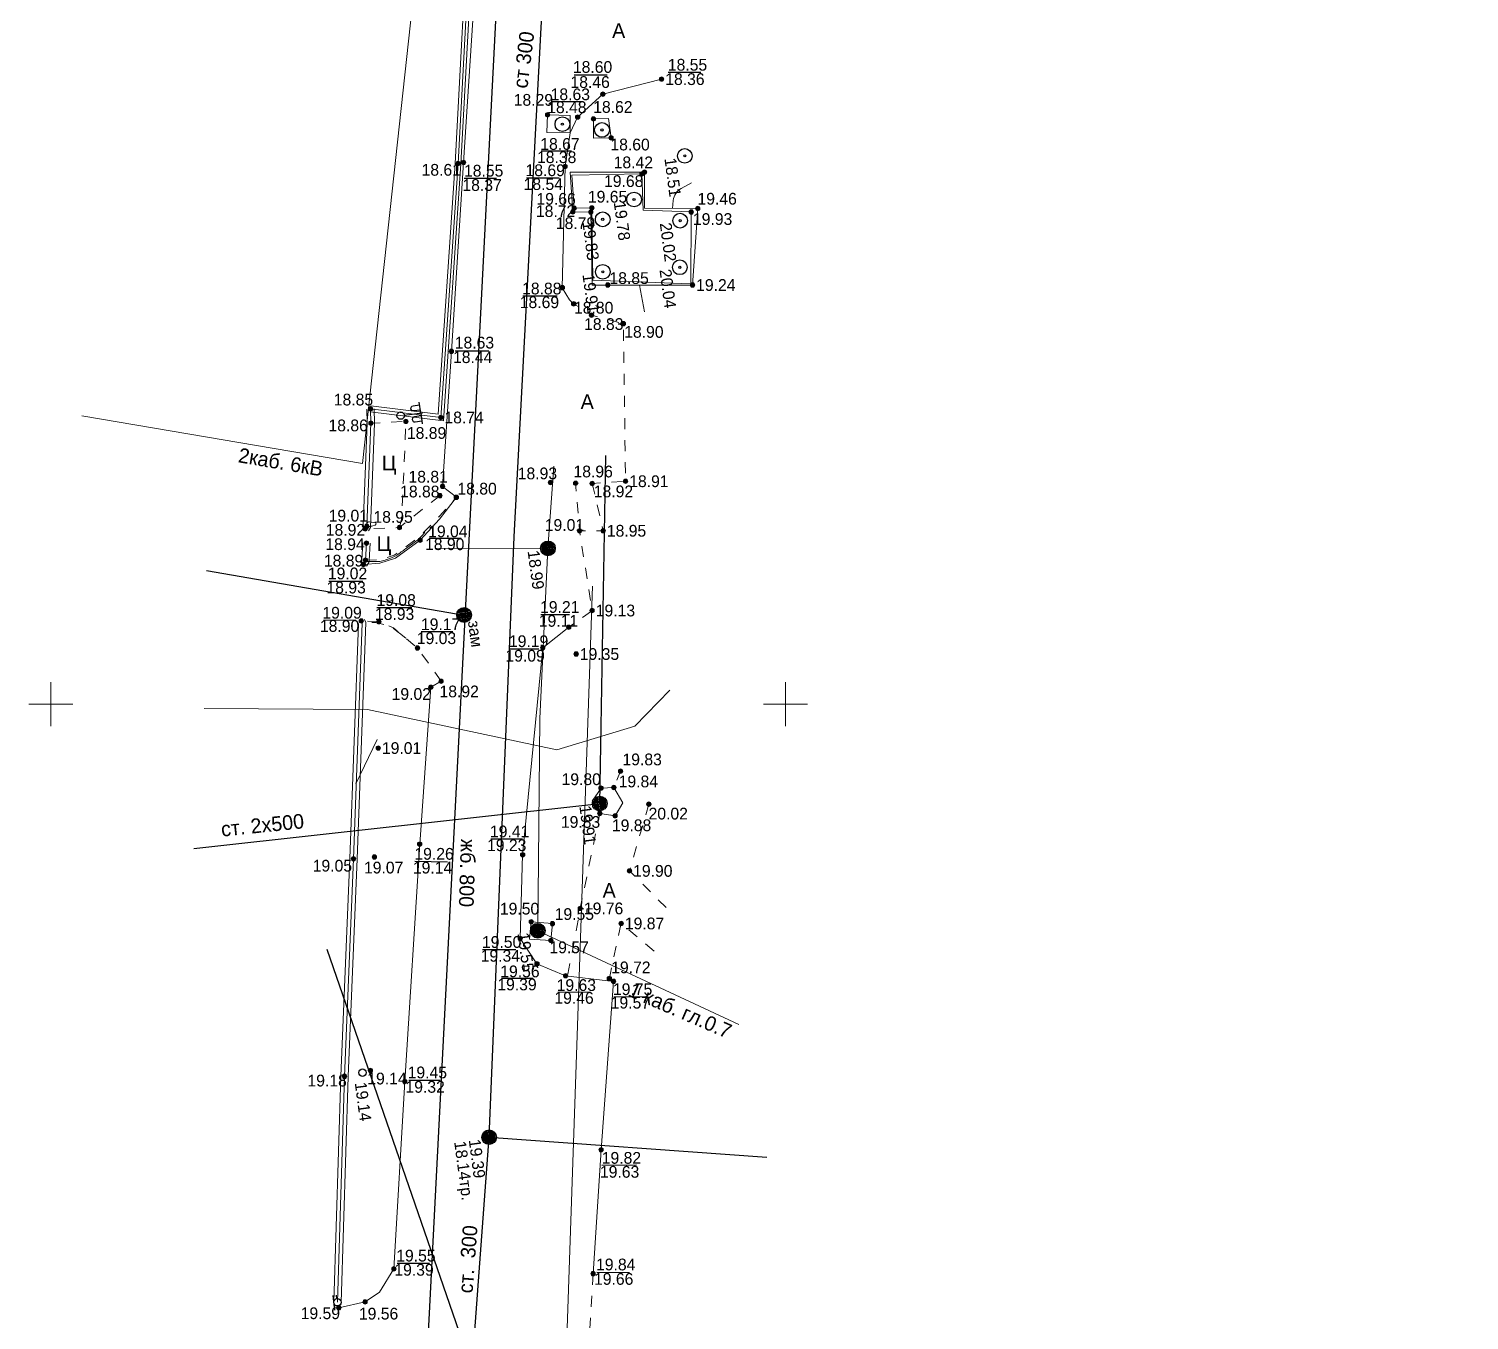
# Model space of a CAD drawing. Header units: metres. Extents: x 17798 to 18902, y 24284 to 24836.
# Drawn here: x 17948.5 to 18046.5, y 24658.1 to 24746 of the extents above; entities that cross this region are included whole.
import ezdxf

# ---------------------------------------------------------------- set-up
doc = ezdxf.new("R2010")
doc.units = ezdxf.units.M
doc.linetypes.add('g5_01_5x1_5', pattern=[3, 1.5, -1.5])
for name, color, linetype in [('02_Сетка', 7, 'Continuous'), ('06_Инженерно-технические сооружения', 7, 'Continuous'), ('07_Объекты электропередачи', 7, 'Continuous'), ('10_Границы покрытий и угодий', 7, 'Continuous'), ('14_Ограждения', 7, 'Continuous'), ('19_Горизонтали', 7, 'Continuous'), ('30_Канализация', 7, 'Continuous'), ('31_Водопровод', 7, 'Continuous'), ('32_Теплосеть', 7, 'Continuous'), ('33_Газопровод', 7, 'Continuous'), ('35_Телефон', 7, 'Continuous'), ('37_Кабель низкого напряжения', 7, 'Continuous'), ('38_Кабели высокого напряжения', 7, 'Continuous'), ('44_Крышки колодцев', 7, 'Continuous'), ('45_Номера колодцев', 7, 'Continuous'), ('61_Отметки высоты поверхности', 7, 'Continuous')]:
    doc.layers.add(name, color=color, linetype=linetype)
doc.styles.add('LIKE11', font='bm431.shx')
doc.styles.add('LIKE17', font='d431.shx')
doc.styles.add('LIKE32', font='peteri.shx')
doc.styles.add('Line_GUGK', font='bm431.ttf', dxfattribs={"height": 1})
doc.styles.get("Standard").update_dxf_attribs({"font": 'SPDS.shx', "oblique": 15, "height": 2})
doc.linetypes.add('g5_119_1', pattern='A,8,-2,[31,GUGK_2005.shx,S=0.2000000029802322,R=0,X=0,Y=0],0.699999988079071,[31,GUGK_2005.shx,S=0.1599999964237213,R=0,X=0,Y=0],6.599999904632568,[31,GUGK_2005.shx,S=0.1599999964237213,R=180.0000050089563,X=0,Y=0],0.699999988079071,[31,GUGK_2005.shx,S=0.2000000029802322,R=180.0000050089563,X=0,Y=0],-2', length=19.99999988079071)
doc.linetypes.add('g5_119_3', pattern='A,8,-2,[31,GUGK_2005.shx,S=0.2000000029802322,R=0,X=0,Y=0],8,[31,GUGK_2005.shx,S=0.2000000029802322,R=180.0000050089563,X=0,Y=0],-2', length=20)
doc.linetypes.add('g5_122_g', pattern='A,2,-2,3,-0.6000000238418579,["Г",Line_GUGK,S=2,R=0,X=0,Y=-1],-2.799999952316284,3,-2,8,-2,8,-2,6', length=41.39999997615814)
doc.linetypes.add('g5_122_kl', pattern='A,2,-2,3,-0.6000000238418579,["Кл",Line_GUGK,S=2,R=0,X=0,Y=-1],-5,3,-2,8,-2,8,-2,6', length=43.60000002384186)
doc.linetypes.add('g5_122_t', pattern='A,2,-2,3,-0.6000000238418579,["Т",Line_GUGK,S=2,R=0,X=0,Y=-1],-2.799999952316284,3,-2,8,-2,8,-2,6', length=41.39999997615814)
doc.linetypes.add('g5_122_v', pattern='A,2,-2,3,-0.6000000238418579,["В",Line_GUGK,S=2,R=0,X=0,Y=-1],-2.799999952316284,3,-2,8,-2,8,-2,6', length=41.39999997615814)
doc.linetypes.add('g5_133_t', pattern='A,4,[27,GUGK_2005.shx,S=0.800000011920929,R=0,X=0,Y=0],4,-2', length=10)
doc.linetypes.add('g5_472', pattern='A,0,-8,[25,GUGK_2005.shx,S=0.800000011920929,R=0,X=0,Y=-0.4000000059604645],0', length=8)
doc.linetypes.add('g5_474_1a', pattern='A,2,-0.5,[28,GUGK_2005.shx,S=2,R=0,X=0,Y=0],-0.5,2', length=5)

# ---------------------------------------------------------------- blocks, each defined once
blk = doc.blocks.new('g5_117b')
h = blk.add_hatch(color=0)
edge = h.paths.add_edge_path()
edge.add_arc((0, 0), 0.1500000059604645, 0, 360.0000100179126)
h = blk.add_hatch(color=255)
edge = h.paths.add_edge_path(flags=16)
edge.add_arc((0, 0), 0.2249999940395355, 0, 360.0000100179126)
edge = h.paths.add_edge_path()
edge.add_arc((0, 0), 0.925000011920929, 0, 360.0000100179126)
at = {"color": 0}
for radius in [1, 0.1500000059604645]:
    blk.add_circle((0, 0), radius, dxfattribs=at)
at = {"style": 'LIKE11', "flags": 8}
for tag, p in [('Номер', (0, 1.699999988079071)), ('Отметка кольца люка', (7.145486520431816e-16, -2.800000011920929)), ('Отметка земли (возле него)', (7.145486520431816e-16, -4.800000011920929)), ('Верх прокладки', (7.145486520431816e-16, -6.800000011920929)), ('Низ прокладки', (7.145486520431816e-16, -8.800000011920929))]:
    blk.add_attdef(tag, p, '', height=1.600000023841858, dxfattribs=at)
blk = doc.blocks.new('g5_117sv')
h = blk.add_hatch(color=255)
h.paths.add_polyline_path([(-0.07500000000000001, 0.9219544457292888, 0.3906343281269073), (-0.9250000000000002, 0, 0.1110604181885719), (-0.835935971133566, -0.3960253175808115), (-0.07500000000000012, 0.04330127018922182)])
h.paths.add_polyline_path([(0.07499999999999987, 0.04330127018922178), (0.8359359711335653, -0.3960253175808117, 0.1110604181885719), (0.9249999999999999, 0, 0.3906343281269073), (0.07499999999999998, 0.9219544457292888)])
h.paths.add_polyline_path([(-0.7609359711335658, -0.5259291281484773, 0.5244473814964294), (0.7609359711335655, -0.5259291281484775), (-1.2206457251357e-16, -0.08660254037844396)])
at = {"color": 0, "flags": 128}
for points in [[(0, 1), (0, 0)], [(-1.792641566988417e-16, -1.236580199558515e-16), (-0.8660254037844389, -0.5)], [(0.8660254037844385, -0.5000000000000002), (-1.792641566988417e-16, -1.236580199558515e-16)]]:
    blk.add_lwpolyline(points, dxfattribs=at)
at = {"color": 0}
blk.add_circle((-6.123031769111886e-17, 0), 1, dxfattribs=at)
at = {"style": 'LIKE11', "flags": 8}
for tag, p in [('Номер', (-1.792641566988417e-16, 1.699999988079071)), ('Отметка кольца люка', (5.352844953443398e-16, -2.800000011920929)), ('Отметка земли (возле него)', (5.352844953443398e-16, -4.800000011920929)), ('Верх прокладки', (5.352844953443398e-16, -6.800000011920929)), ('Низ прокладки', (5.352844953443398e-16, -8.800000011920929))]:
    blk.add_attdef(tag, p, '', height=1.600000023841858, dxfattribs=at)
blk = doc.blocks.new('g5_117t')
h = blk.add_hatch(color=255)
h.paths.add_polyline_path([(-0.07500000000000022, -0.07499999999999986), (-0.9219544457292889, -0.0749999999999998, 0.3674260079860687), (-0.07500000000000029, -0.9219544457292886)])
h.paths.add_polyline_path([(0.07499999999999969, -0.9219544457292886, 0.3674260079860687), (0.9219544457292886, -0.07499999999999993), (0.07499999999999979, -0.07499999999999989)])
h.paths.add_polyline_path([(0.9219544457292886, 0.07500000000000005, 0.9219544529914856), (-0.9219544457292889, 0.07500000000000018)])
at = {"color": 0, "flags": 128}
for points in [[(-1, 1.836909530733566e-16), (0.9999999999999999, 1.836909530733566e-16)], [(-2.947132555358722e-16, -0.9999999999999999), (-2.947132555358722e-16, 1.224606353822378e-16)]]:
    blk.add_lwpolyline(points, dxfattribs=at)
at = {"color": 0}
blk.add_circle((-1.110223024625157e-16, 6.123031769111888e-17), 1, dxfattribs=at)
at = {"style": 'LIKE11', "flags": 8}
for tag, p in [('Номер', (-2.947132555358722e-16, 1.699999988079071)), ('Отметка кольца люка', (4.198353965073093e-16, -2.800000011920929)), ('Отметка земли (возле него)', (4.198353965073093e-16, -4.800000011920929)), ('Верх прокладки', (4.198353965073093e-16, -6.800000011920929)), ('Низ прокладки', (4.198353965073093e-16, -8.800000011920929))]:
    blk.add_attdef(tag, p, '', height=1.600000023841858, dxfattribs=at)
blk = doc.blocks.new('g5_110_1e')
h = blk.add_hatch(color=255)
edge = h.paths.add_edge_path()
edge.add_arc((0, 0), 0.425000011920929, 0, 360.0000100179126)
at = {"color": 0}
for p, q in [((9.18454765366783e-17, 2.75), (-1.5, 2.75)), ((3.061515884555943e-17, 0.5), (3.061515884555943e-17, 3)), ((-3.061515884555943e-17, 2.75), (1.5, 2.75))]:
    blk.add_line(p, q, dxfattribs=at)
at = {"color": 0, "flags": 128}
for points in [[(-0.3999999999999999, 2.75), (-0.3999999999999999, 1.864005494464025, -1.040015697479248), (-1.1, 1.864005494464025), (-1.1, 2.75)], [(0.4, 2.75), (0.4, 1.864005494464025, 1.040015697479248), (1.1, 1.864005494464025), (1.1, 2.75)]]:
    blk.add_lwpolyline(points, format="xyb", dxfattribs=at)
at = {"color": 0}
blk.add_circle((0, 0), 0.5, dxfattribs=at)
blk = doc.blocks.new('g5_106_1a')
h = blk.add_hatch(color=255)
edge = h.paths.add_edge_path()
edge.add_arc((0, 0), 0.425000011920929, 0, 360.0000100179126)
at = {"color": 0}
blk.add_circle((0, 0), 0.5, dxfattribs=at)
at = {"style": 'LIKE11', "flags": 8}
for tag, p in [('Отметка', (1, 0)), ('Высота опоры', (-7.746835708618164, -2.800000011920929))]:
    blk.add_attdef(tag, p, '', height=1.600000023841858, dxfattribs=at)
blk = doc.blocks.new('g5_117v')
h = blk.add_hatch(color=255)
h.paths.add_polyline_path([(-0.9219544457292888, 0.07500000000000012), (0.9219544457292888, 0.075, 0.9219544529914856)])
h.paths.add_polyline_path([(0.9219544457292888, -0.07499999999999998), (-0.9219544457292888, -0.07499999999999987, 0.9219544529914856)])
at = {"color": 0}
blk.add_line((-1, 1.224606353822377e-16), (1, 1.224606353822377e-16), dxfattribs=at)
blk.add_circle((0, 0), 1, dxfattribs=at)
at = {"style": 'LIKE11', "flags": 8}
for tag, p in [('Номер', (0, 1.699999988079071)), ('Отметка кольца люка', (7.145486520431816e-16, -2.800000011920929)), ('Отметка земли (возле него)', (7.145486520431816e-16, -4.800000011920929)), ('Верх прокладки', (7.145486520431816e-16, -6.800000011920929)), ('Низ прокладки', (7.145486520431816e-16, -8.800000011920929))]:
    blk.add_attdef(tag, p, '', height=1.600000023841858, dxfattribs=at)
blk = doc.blocks.new('g5_474c_2')
h = blk.add_hatch(color=0)
edge = h.paths.add_edge_path()
edge.add_arc((0, 0), 0.5, 0, 360.0000100179126)
at = {"color": 0}
blk.add_line((-6.123031769111886e-17, -0.5), (-6.123031769111886e-17, -1), dxfattribs=at)
at = {"color": 0, "flags": 128}
blk.add_lwpolyline([(0.5, -1), (0.5, 1)], dxfattribs=at)
at = {"color": 0}
blk.add_circle((0, 0), 0.5, dxfattribs=at)
blk = doc.blocks.new('g5_117d')
h = blk.add_hatch(color=255)
h.paths.add_polyline_path([(0.325, 0.475), (0.3250000000000001, 0.8660254037844387, 0.1814602911472321), (-0.325, 0.8660254037844386), (-0.325, 0.4750000000000001)])
h.paths.add_polyline_path([(-0.7937253933193772, 0.4750000000000001), (-0.475, 0.475), (-0.475, 0.7937253933193772, 0.1236868873238564)])
h.paths.add_polyline_path([(0.4750000000000001, 0.4750000000000001), (0.7937253933193772, 0.4750000000000001, 0.1236868873238564), (0.4750000000000001, 0.7937253933193771)])
h.paths.add_polyline_path([(0.4749999999999999, -0.3250000000000001), (0.8660254037844387, -0.3250000000000001, 0.08999530971050262), (0.925, 0, 0.08999530971050262), (0.8660254037844386, 0.325), (0.475, 0.3250000000000001)])
h.paths.add_polyline_path([(0.325, 0.325), (-0.325, 0.3250000000000001), (-0.3250000000000001, -0.325), (0.3249999999999999, -0.325)])
h.paths.add_polyline_path([(-0.475, 0.3250000000000001), (-0.8660254037844386, 0.3250000000000001, 0.08999530971050262), (-0.925, 0, 0.08999530971050262), (-0.8660254037844386, -0.325), (-0.4750000000000001, -0.325)])
h.paths.add_polyline_path([(-0.4750000000000002, -0.7937253933193771), (-0.4750000000000001, -0.4749999999999999), (-0.7937253933193774, -0.4749999999999998, 0.1236868873238564)])
h.paths.add_polyline_path([(-0.3250000000000002, -0.475), (-0.3250000000000002, -0.8660254037844386, 0.1814602911472321), (0.3249999999999998, -0.8660254037844387), (0.3249999999999998, -0.4749999999999999)])
h.paths.add_polyline_path([(0.7937253933193772, -0.475), (0.4749999999999999, -0.475), (0.4749999999999999, -0.7937253933193774, 0.1236868873238564)])
at = {"color": 0, "flags": 128}
for points in [[(-0.916515138991168, 0.4000000000000001), (0.9165151389911679, 0.4000000000000001)], [(-0.4, 0.9165151389911679), (-0.4, -0.9165151389911681)], [(0.4000000000000001, 0.9165151389911681), (0.4000000000000001, -0.9165151389911681)], [(-0.9165151389911681, -0.3999999999999999), (0.9165151389911679, -0.3999999999999999)]]:
    blk.add_lwpolyline(points, dxfattribs=at)
at = {"color": 0}
blk.add_circle((0, 0), 1, dxfattribs=at)
at = {"style": 'LIKE11', "flags": 8}
for tag, p in [('Номер', (0, 1.699999988079071)), ('Отметка кольца люка', (7.145486520431816e-16, -2.800000011920929)), ('Отметка земли (возле него)', (7.145486520431816e-16, -4.800000011920929)), ('Верх прокладки', (7.145486520431816e-16, -6.800000011920929)), ('Низ прокладки', (7.145486520431816e-16, -8.800000011920929))]:
    blk.add_attdef(tag, p, '', height=1.600000023841858, dxfattribs=at)
blk = doc.blocks.new('g5_012')
at = {"color": 92, "linetype": 'ByBlock', "lineweight": -2}
for p, q in [((0, -3), (0, 3)), ((-3, 0), (3, 0))]:
    blk.add_line(p, q, dxfattribs=at)
blk = doc.blocks.new('g5_330')
at = {"linetype": 'ByBlock', "lineweight": -2}
blk.add_hatch(color=0, dxfattribs=at).paths.add_polyline_path([(-0.3, 0, 1), (0.3, 0, 1)])
at = {"color": 0, "linetype": 'ByBlock', "lineweight": -2}
blk.add_circle((0, 0), 0.3, dxfattribs=at)
at = {"color": 0, "linetype": 'ByBlock', "lineweight": 15, "flags": 12}
for tag, p in [('number', (-7.619999885559082, -0.800000011920929)), ('z', (0.5, -0.800000011920929))]:
    blk.add_attdef(tag, p, '', height=1.600000023841858, dxfattribs=at)

msp = doc.modelspace()

# ---------------------------------------------------------------- linework, layer by layer
at = {"layer": '06_Инженерно-технические сооружения', "color": 7, "linetype": 'Continuous', "lineweight": 20, "ltscale": 0.5, "flags": 128}
for points in [[(17983.76, 24738.909), (17983.80699999839, 24740.10499997997), (17985.33500004768, 24740.05099995995), (17985.35399998188, 24738.88299999946), (17983.76, 24738.909)], [(17986.922, 24739.824), (17986.93699999966, 24738.50300002003), (17988.12799997043, 24738.53799998665), (17987.94899995041, 24739.85900000015), (17986.922, 24739.824)], [(17985.524, 24733.494), (17985.34495326483, 24736.1910000267), (17990.39999992752, 24736.20400003815), (17990.40599996948, 24733.74699999118), (17994.02299959564, 24733.72599999332), (17993.66699964905, 24728.52299980545), (17986.83199996853, 24728.50999979401), (17986.74200005436, 24733.48500000039), (17985.524, 24733.494)], [(17986.88, 24728.857), (17986.81599999696, 24733.77000010681), (17985.62199998379, 24733.74500001144), (17985.46399999142, 24736.00399983597), (17990.22699988365, 24736.08400023651), (17990.31099999428, 24733.60500014496), (17993.58300006867, 24733.49099982452), (17993.55856264114, 24728.61314322722), (17986.88, 24728.857)], [(17986.836, 24693.416), (17987.35999998903, 24692.57600002623), (17988.39699998951, 24692.40999995804), (17988.93100002861, 24693.29200000203), (17988.31499997234, 24694.33399998283), (17987.4420000062, 24694.29400002098), (17986.836, 24693.416)], [(17982.576, 24684.017), (17982.69699999935, 24685.19999996853), (17984.13599994278, 24685.07199994755), (17984.03399994469, 24683.93199999911), (17982.576, 24684.017)]]:
    msp.add_lwpolyline(points, dxfattribs=at)
at = {"layer": '10_Границы покрытий и угодий', "color": 7, "linetype": 'Continuous', "lineweight": 20, "ltscale": 0.5, "flags": 128}
for points in [[(17978.724, 24746.544), (17978.08999999666, 24736.86500009918), (17977.26099994087, 24724.00999960327), (17976.65700008774, 24714.82500013733), (17977.59700002575, 24714.07800039673), (17976.44400002861, 24712.59999975586), (17975.12800004387, 24711.16200003052), (17973.45400001907, 24709.93599829102), (17972.38399984741, 24709.59999975586), (17971.27500011825, 24709.50900015259)], [(17991.564, 24742.531), (17987.5679999485, 24741.50699995136), (17985.85200010681, 24739.94800005531), (17985.35399996185, 24738.88299999809), (17984.99800001526, 24736.59000001526), (17984.80899988556, 24728.34100041962), (17985.29599987411, 24727.51199994659)], [(17985.247, 24705.238), (17983.48000004005, 24703.84699996758), (17982.10800006103, 24689.75899990845), (17981.94499995422, 24684.06700047302), (17983.08399989319, 24682.33800038147), (17985.02900000524, 24681.52900036621), (17988.29900004578, 24681.14600094605), (17987.44700004768, 24669.68700131226), (17986.90199997139, 24661.2560015564)], [(17976.56, 24701.563), (17975.86000001192, 24701.15799999881), (17975.10200005531, 24690.48399952698), (17974.08600002289, 24674.33499935913), (17973.34800010681, 24661.58399990845), (17972.36399990082, 24659.98799923706), (17971.38700014115, 24659.3369982605), (17969.59999996185, 24658.938)]]:
    msp.add_lwpolyline(points, dxfattribs=at)
at = {"layer": '10_Границы покрытий и угодий', "color": 7, "linetype": 'g5_01_5x1_5', "lineweight": 20, "ltscale": 0.5, "flags": 128}
for points in [[(17985.296, 24727.512), (17985.5800000093, 24727.24399999332), (17986.79400002575, 24726.47099999142), (17988.96700000381, 24725.89500001621), (17989.11199998474, 24715.17199984741), (17986.84300005054, 24715.01700011444), (17985.71299999571, 24715.03499976349), (17985.98100000238, 24711.80399981689), (17986.83500003433, 24706.37600032043), (17985.24700000128, 24705.23799983215)], [(17973.721, 24712.02), (17973.87399999714, 24712.5959999752), (17974.1679999969, 24719.23999979019), (17971.78399996376, 24719.12300016403)], [(17986.843, 24715.017), (17987.58999997902, 24711.80300001335), (17985.98100001144, 24711.80399994087)], [(17976.48, 24714.19), (17973.72099993706, 24712.0199999237), (17971.39699981689, 24711.93399995804)], [(17971.408, 24709.805), (17972.42499995995, 24709.82499999955), (17973.36699999142, 24710.13100000501), (17975.03200007248, 24711.34100001335), (17976.44799996185, 24712.78800004005), (17977.5970001297, 24714.07799976349)], [(17976.56, 24701.563), (17974.95100003243, 24703.82399991798), (17973.32500010491, 24705.19499996948), (17972.32300001145, 24705.60999993133), (17971.12599998474, 24705.66700009155)], [(17985.193, 24681.625), (17986.0300000124, 24686.10799980164), (17987.36000005531, 24692.57600021362), (17988.39699999618, 24692.40999984741), (17988.93099991608, 24693.29199981689), (17988.31499997902, 24694.33399963379), (17988.77599994469, 24695.44400024414)], [(17990.696, 24693.201), (17989.37899996853, 24688.66199996567), (17992.3241683445, 24685.71683099365)], [(17988.009, 24681.34), (17988.8159999814, 24685.08499988556), (17991.4130415287, 24682.90582283974)], [(17986.902, 24661.256), (17986.35199998808, 24652.11800046539), (17985.76500003528, 24644.49800057984)]]:
    msp.add_lwpolyline(points, dxfattribs=at)
at = {"layer": '14_Ограждения', "color": 7, "linetype": 'Continuous', "lineweight": 20, "ltscale": 0.5, "flags": 128}
for points in [[(17971.72473429719, 24719.89747752166), (17976.72019235992, 24719.28687511301), (17977.91163437271, 24736.77283029175), (17978.89271109009, 24755.01626138306)], [(17971.77326570281, 24720.29452247834), (17976.34980718994, 24719.7351249001), (17977.51236526871, 24736.7971680603), (17978.49328844452, 24755.03773812866)], [(17971.18340213609, 24712.06390747392), (17971.25380791736, 24712.17967082524), (17971.53381873679, 24719.12354372406), (17971.49916157883, 24720.0870122757)], [(17971.61059786391, 24711.80409252608), (17971.74819208694, 24712.03032918239), (17972.03418122244, 24719.12245653534), (17971.9988384099, 24720.10498712921)], [(17971.05927916765, 24709.63535079026), (17971.15573854149, 24709.80003752971), (17971.15882077962, 24709.82654475832), (17971.2244022876, 24710.98117679024)], [(17971.49072083235, 24709.38264920974), (17971.64026146531, 24709.63796247208), (17971.65717923045, 24709.78345524931), (17971.72359769941, 24710.95282309913)], [(17969.7518767376, 24659.30015021357), (17970.23483755779, 24674.6739029007), (17970.84780755234, 24689.4761804657), (17971.44587936592, 24705.55086270142), (17971.35651626778, 24705.76376095581)], [(17969.25212326241, 24659.31584978643), (17969.73516246271, 24674.69209709931), (17970.34819230032, 24689.49581852722), (17970.94212069702, 24705.45913449097), (17970.89548363876, 24705.57024136353)]]:
    msp.add_lwpolyline(points, dxfattribs=at)
at = {"layer": '14_Ограждения', "color": 7, "linetype": 'g5_472', "lineweight": 20, "ltscale": 0.5, "flags": 128}
msp.add_lwpolyline([(17971.749, 24720.096), (17976.53499977493, 24719.51100002146), (17977.71199982071, 24736.78499917603), (17978.6929997673, 24755.02699975586)], dxfattribs=at)
at = {"layer": '14_Ограждения', "color": 7, "linetype": 'g5_474_1a', "lineweight": 20, "ltscale": 0.5, "flags": 128}
for points in [[(17971.397, 24711.934), (17971.50100000215, 24712.10500000382), (17971.78399999452, 24719.1230001297), (17971.74899999809, 24720.09599970245)], [(17971.275, 24709.509), (17971.3980000034, 24709.71899999344), (17971.40800000131, 24709.80500000381), (17971.47400000096, 24710.96699994469)], [(17969.502, 24659.308), (17969.98500001025, 24674.683), (17970.59799995613, 24689.48599949646), (17971.19400003147, 24705.50499859619), (17971.12599995327, 24705.66700115967)]]:
    msp.add_lwpolyline(points, dxfattribs=at)
at = {"layer": '19_Горизонтали', "color": 42, "linetype": 'Continuous', "lineweight": 20, "ltscale": 0.5, "elevation": 19, "flags": 128}
for points in [[(17993.59505197381, 24735.46847096477), (17992.89263017041, 24735.09036895359, 0.2511982619762421), (17992.35811349725, 24734.28296986614), (17992.30733224725, 24733.73595753704)], [(17971.3827411828, 24709.69295826946), (17971.46274301385, 24709.69724598919, -0.01367160025984049), (17971.62286144235, 24709.70144245994), (17972.19748289288, 24709.7007879936, 0.07397641986608505), (17972.56792184686, 24709.75546589886), (17972.56792184686, 24709.75546589886, 0.006741555873304605), (17972.92868060701, 24709.87011725791), (17973.07845041131, 24709.91994801555, 0.08016590774059296), (17973.68601357733, 24710.23716704225), (17973.7020771203, 24710.24915638958, -0.001906740595586598), (17974.29224455191, 24710.68614529089), (17974.82771220576, 24711.0794791353, 0.04978874698281288), (17975.25540658807, 24711.46457997356), (17975.43728744944, 24711.6644706764, 0.3660022616386414), (17975.43834421014, 24711.69337788616), (17975.42665597772, 24711.70827809368)], [(17971.83699533319, 24705.56479970013), (17972.11580983632, 24705.55237337603, -0.07720096409320831), (17972.476765841, 24705.47971669231), (17972.65160104608, 24705.41535512005)], [(17974.16121408319, 24704.48990956341), (17973.72989009464, 24704.82456577654, -0.005565189756453037), (17973.44539377069, 24705.05041829143), (17973.30440255975, 24705.16492787395)]]:
    msp.add_lwpolyline(points, format="xyb", dxfattribs=at)
for points in [[(17990.06560251092, 24728.51615468059), (17990.40889474725, 24726.70122853313)], [(17983.79189035272, 24709.86808339153), (17983.7836811242, 24710.37171498333)], [(17970.7641498742, 24694.57792225872), (17972.20399972772, 24697.59366932903)]]:
    msp.add_lwpolyline(points, dxfattribs=at)
msp.add_lwpolyline([(17971.50129823939, 24712.23136189139, 0.4362663328647614), (17971.63309213494, 24712.09281483684), (17971.63309213494, 24712.09281483684, 0.07402362674474716), (17971.90758875831, 24712.13715621774), (17972.07445260858, 24712.19022694622, 0.7788469791412354), (17972.06509763141, 24712.34453024336), (17971.6908170938, 24712.41528033648, 0.4511669278144836), (17971.50369760369, 24712.26980916057)], format="xyb", close=True, dxfattribs=at)
at = {"layer": '30_Канализация', "color": 42, "linetype": 'g5_122_kl', "lineweight": 30, "ltscale": 0.5, "flags": 128}
for points in [[(17981.176, 24764.182), (17973.76000011063, 24619.6879967041), (18068.14867913818, 24564.86696704102), (18224.58759057617, 24482.32741625977), (18357.92499291992, 24375.33501513672), (18432.45169580078, 24314.74266894531), (18453.23700463867, 24297.96999438477), (18504.48727929687, 24313.98333056641), (18591.35513818359, 24418.31029589844), (18643.87698876953, 24411.19551928711), (18665.86996972656, 24407.07601245117), (18685.74106347656, 24402.10665209961)], [(17960.58722070026, 24709.1061802827), (17978.12296822834, 24706.07081899272)]]:
    msp.add_lwpolyline(points, dxfattribs=at)
at = {"layer": '31_Водопровод', "color": 94, "linetype": 'g5_122_v', "lineweight": 30, "ltscale": 0.5, "flags": 128}
for points in [[(17976.51225353481, 24598.31155924671), (17978.20799995662, 24617.69399981373), (17978.02100003959, 24619.72599940174), (17978.29900003673, 24650.02900080555), (17979.82599998714, 24670.54199747913), (17981.53937793971, 24711.39112620228), (17983.77367473842, 24753.75099711292), (17986.16100002528, 24814.36400370472), (17986.75273777248, 24823.51189188831)], [(17979.826, 24670.542), (17998.71832635498, 24669.17807978821)]]:
    msp.add_lwpolyline(points, dxfattribs=at)
at = {"layer": '32_Теплосеть', "color": 5, "linetype": 'g5_122_t', "lineweight": 30, "ltscale": 0.5, "flags": 128}
for points in [[(17987.353, 24693.246), (17987.76621268678, 24716.91237802124)], [(17959.7378394964, 24690.18125636406), (17987.3529994848, 24693.24599988289)]]:
    msp.add_lwpolyline(points, dxfattribs=at)
at = {"layer": '33_Газопровод', "color": 132, "linetype": 'g5_122_g', "lineweight": 30, "ltscale": 0.5, "flags": 128}
msp.add_lwpolyline([(17968.78322802104, 24683.34235733278), (17986.97605715312, 24630.70252960451), (17958.59292612589, 24637.63109939821)], dxfattribs=at)
at = {"layer": '35_Телефон', "color": 6, "linetype": 'g5_133_t', "lineweight": 20, "ltscale": 0.5, "flags": 128}
for points in [[(17983.83, 24710.604), (17984.2299568522, 24716.18635836029)], [(17996.8291882589, 24678.21895443868), (17983.14000025536, 24684.59000002813), (17983.26973715569, 24699.03109394979), (17983.82999983574, 24710.60399853658), (17976.17148104454, 24710.61941754293)]]:
    msp.add_lwpolyline(points, dxfattribs=at)
at = {"layer": '37_Кабель низкого напряжения', "color": 1, "linetype": 'g5_119_3', "lineweight": 20, "ltscale": 0.5, "flags": 128}
msp.add_lwpolyline([(17992.13673343895, 24700.95541118548), (17989.75455107926, 24698.50316475794), (17984.42967310188, 24696.891688575), (17971.54935779808, 24699.63746558592), (17960.44213237999, 24699.71642457411)], dxfattribs=at)
at = {"layer": '38_Кабели высокого напряжения', "color": 1, "linetype": 'g5_119_1', "lineweight": 20, "ltscale": 0.5, "flags": 128}
for points in [[(17952.1093523928, 24719.62296037174), (17971.21985272849, 24716.3755314777), (17974.84801320517, 24749.72677354313)], [(17986.87153808523, 24708.04136555813), (17984.95446364332, 24652.21634190701), (17982.29721443106, 24625.97600453518), (17979.97212163855, 24601.56252949856), (17979.73597948004, 24597.2107686343)]]:
    msp.add_lwpolyline(points, dxfattribs=at)
at = {"layer": '61_Отметки высоты поверхности', "flags": 128}
for points in [[(17992.00670522288, 24742.99936936712), (17994.22872931869, 24743.00753857335)], [(17985.60628341969, 24742.83144679455), (17987.87187661542, 24742.82176477234)], [(17984.06409780915, 24741.0151914587), (17986.24757346303, 24741.00600110167)], [(17983.37511306893, 24737.64374070528), (17985.43783764317, 24737.6478253084)], [(17978.13401257022, 24735.80193768976), (17980.33425211607, 24735.80193768976)], [(17982.36789910674, 24735.82485370002), (17984.59426309336, 24735.82485370002)], [(17982.12115583614, 24727.79417782777), (17984.45550651768, 24727.77886056608)], [(17977.52189058601, 24724.04991469864), (17979.79837605671, 24724.03902242366)], [(17975.7355547728, 24711.30177845262), (17977.93434768838, 24711.28807801298)], [(17968.91230440802, 24708.38183912142), (17971.23780511613, 24708.38183912142)], [(17968.56049881222, 24705.72803340598), (17970.73895380811, 24705.73287441708)], [(17972.1905399519, 24706.59009197554), (17974.5658627326, 24706.58363729407)], [(17983.34302768262, 24706.10642509958), (17985.28661799927, 24706.10029819489)], [(17975.20254534085, 24704.94450679431), (17977.36163629233, 24704.94934780541)], [(17981.24977504243, 24703.77522331646), (17983.2067537804, 24703.77885407479)], [(17979.95253970655, 24690.84864540364), (17982.08742560253, 24690.84864540364)], [(17974.78143610762, 24689.31244470746), (17976.99982944509, 24689.27976788252)], [(17979.38137282844, 24683.31039412063), (17981.64481446368, 24683.30178787867)], [(17980.66962465214, 24681.36800067179), (17982.82357202932, 24681.3571083968)], [(17984.49753951245, 24680.41966920338), (17986.70140981662, 24680.42693072004)], [(17988.31574424585, 24680.10276227291), (17990.48451721953, 24680.11136851487)], [(17974.35303528616, 24674.42816314765), (17976.49760320434, 24674.41848112545)], [(17987.49587205175, 24668.64131616716), (17989.85828546951, 24668.6542255301)], [(17973.56724938837, 24661.97185273707), (17975.76506842867, 24661.96701172597)], [(17987.15627966072, 24661.35220995663), (17989.37669008617, 24661.33499747271)]]:
    msp.add_lwpolyline(points, dxfattribs=at)

# ---------------------------------------------------------------- block references
at = {"layer": '02_Сетка', "color": 92, "linetype": 'Continuous', "lineweight": 15, "ltscale": 0.5, "xscale": 0.5, "yscale": 0.5}
for p in [(17950, 24700), (18000, 24700)]:
    msp.add_blockref('g5_012', p, dxfattribs=at)
at = {"layer": '07_Объекты электропередачи', "color": 7, "linetype": 'Continuous', "lineweight": 20, "xscale": 0.5, "yscale": 0.5, "zscale": 0.5, "rotation": 277.5631784342272}
for name, p in [('g5_110_1e', (17973.806, 24719.635, 18.903)), ('g5_106_1a', (17971.208, 24674.933, 19.136))]:
    msp.add_blockref(name, p, dxfattribs=at)
at = {"layer": '14_Ограждения', "color": 7, "linetype": 'Continuous', "lineweight": 20, "xscale": 0.5, "yscale": 0.5, "zscale": 0.5, "rotation": 186.5596057623442}
msp.add_blockref('g5_474c_2', (17969.502, 24659.308, 19.401), dxfattribs=at)
at = {"layer": '44_Крышки колодцев', "color": 7, "linetype": 'Continuous', "lineweight": 20, "xscale": 0.5, "yscale": 0.5, "zscale": 0.5, "rotation": 277.5631784342272}
for name, p in [('g5_117b', (17984.813, 24739.466, 18.373)), ('g5_117b', (17987.509, 24739.076, 18.652)), ('g5_117b', (17993.143, 24737.309, 18.512)), ('g5_117b', (17989.692, 24734.34, 19.776)), ('g5_117b', (17987.559, 24732.991, 19.834)), ('g5_117b', (17992.826, 24732.901, 20.024)), ('g5_117b', (17992.807, 24729.732, 20.04)), ('g5_117b', (17987.563, 24729.421, 19.914)), ('g5_117sv', (17983.83, 24710.604, 18.989)), ('g5_117d', (17978.12296898459, 24706.07081900361)), ('g5_117t', (17987.353, 24693.246, 19.908)), ('g5_117sv', (17983.14, 24684.59, 19.55)), ('g5_117v', (17979.826, 24670.542, 19.393))]:
    msp.add_blockref(name, p, dxfattribs=at)
at = {"layer": '61_Отметки высоты поверхности', "color": 7, "linetype": 'Continuous', "lineweight": 20, "xscale": 0.5, "yscale": 0.5, "zscale": 0.5}
for p in [(17991.564, 24742.531, 18.359), (17987.568, 24741.507, 18.456), (17983.807, 24740.105, 18.292), (17985.852, 24739.948, 18.475), (17986.922, 24739.824, 18.625), (17988.128, 24738.538, 18.603), (17977.712, 24736.785, 18.615), (17978.09, 24736.865, 18.366), (17984.998, 24736.59, 18.543), (17990.227, 24736.084, 19.684), (17990.4, 24736.204, 18.425), (17985.524, 24733.494, 18.719), (17985.622, 24733.745, 19.658), (17986.742, 24733.485, 18.791), (17986.816, 24733.77, 19.651), (17993.583, 24733.491, 19.933), (17994.023, 24733.726, 19.462), (17984.809, 24728.341, 18.692), (17987.903, 24728.523, 18.851), (17993.667, 24728.523, 19.235), (17985.58, 24727.244, 18.798), (17986.794, 24726.471, 18.83), (17988.967, 24725.895, 18.896), (17977.261, 24724.01, 18.443), (17971.749, 24720.096, 18.854), (17976.535, 24719.511, 18.736), (17971.784, 24719.123, 18.864), (17974.168, 24719.24, 18.894), (17976.657, 24714.825, 18.807), (17984.003, 24715.084, 18.935), (17985.713, 24715.035, 18.96), (17986.843, 24715.017, 18.915), (17989.112, 24715.172, 18.91), (17976.48, 24714.19, 18.883), (17977.597, 24714.078, 18.8), (17971.397, 24711.934, 18.921), (17971.501, 24712.105, 19.007), (17973.721, 24712.02, 18.95), (17985.981, 24711.804, 19.007), (17987.59, 24711.803, 18.951), (17971.474, 24710.967, 18.936), (17975.128, 24711.162, 18.903), (17971.275, 24709.509, 18.887), (17971.408, 24709.805, 18.929), (17971.126, 24705.667, 18.902), (17972.323, 24705.61, 18.935), (17986.835, 24706.376, 19.133), (17985.247, 24705.238, 19.107), (17974.951, 24703.824, 19.034), (17983.48, 24703.847, 19.09), (17985.75, 24703.416, 19.347), (17975.86, 24701.158, 19.015), (17976.56, 24701.563, 18.919), (17972.281, 24697.017, 19.007), (17988.776, 24695.444, 19.831), (17987.442, 24694.294, 19.805), (17988.315, 24694.334, 19.842), (17990.696, 24693.201, 20.018), (17987.36, 24692.576, 19.83), (17988.397, 24692.41, 19.882), (17975.102, 24690.484, 19.136), (17970.598, 24689.486, 19.045), (17972.02, 24689.607, 19.066), (17982.108, 24689.759, 19.228), (17989.379, 24688.662, 19.905), (17986.03, 24686.108, 19.757), (17982.697, 24685.2, 19.502), (17984.136, 24685.072, 19.55), (17988.816, 24685.085, 19.873), (17981.945, 24684.067, 19.339), (17984.034, 24683.932, 19.568), (17983.084, 24682.338, 19.393), (17985.029, 24681.529, 19.463), (17988.009, 24681.34, 19.723), (17988.299, 24681.146, 19.572), (17969.985, 24674.683, 19.178), (17971.751, 24675.079, 19.141), (17974.086, 24674.335, 19.323), (17987.447, 24669.687, 19.632), (17973.348, 24661.584, 19.393), (17986.902, 24661.256, 19.661), (17969.6, 24658.938, 19.433), (17971.387, 24659.337, 19.429)]:
    msp.add_blockref('g5_330', p, dxfattribs=at)

# ---------------------------------------------------------------- texts
at = {"layer": '07_Объекты электропередачи', "color": 7, "linetype": 'Continuous', "lineweight": 15, "ltscale": 0.5, "style": 'LIKE11'}
msp.add_text('19.14', height=0.800000011920929, rotation=277.5631784342272, dxfattribs=at).set_placement((17970.68079280381, 24674.23422709829))
at = {"layer": '10_Границы покрытий и угодий', "color": 7, "linetype": 'Continuous', "lineweight": 15, "style": 'LIKE11'}
for s, p in [('А', (17988.19857659799, 24745.33154471197)), ('А', (17986.05803810034, 24720.09210282819)), ('Ц', (17972.52152919627, 24715.9201421483)), ('Ц', (17972.17476354259, 24710.42161657565)), ('А', (17987.5526898813, 24686.84135414328))]:
    msp.add_text(s, height=1, dxfattribs=at).set_placement(p)
at = {"layer": '30_Канализация', "color": 42, "linetype": 'Continuous', "lineweight": 20, "style": 'LIKE32'}
msp.add_text('жб. 800', height=1, rotation=268.3034636556842, dxfattribs=at).set_placement((17977.9055598763, 24690.84408555557, 12.16405355087244))
at = {"layer": '31_Водопровод', "color": 94, "linetype": 'Continuous', "lineweight": 15, "style": 'LIKE32'}
msp.add_text('ст 300', height=1, rotation=82.90627731552965, dxfattribs=at).set_placement((17982.42776310481, 24741.85641488538))
at = {"layer": '31_Водопровод', "color": 94, "linetype": 'Continuous', "lineweight": 20, "style": 'LIKE32'}
msp.add_text('ст.  300', height=1, rotation=85.74271827405254, dxfattribs=at).set_placement((17978.69936356367, 24659.89753031597, 19.44310760571224))
at = {"layer": '32_Теплосеть', "color": 5, "linetype": 'Continuous', "lineweight": 15, "style": 'LIKE32'}
msp.add_text('ст. 2х500', height=1, rotation=5.821384743753854, dxfattribs=at).set_placement((17961.63425527969, 24690.99127389553))
at = {"layer": '35_Телефон', "color": 6, "linetype": 'Continuous', "lineweight": 15, "style": 'LIKE32'}
msp.add_text('1 каб. гл.0.7', height=1, rotation=336.6343426786493, dxfattribs=at).set_placement((17989.21219930503, 24680.18204629892))
at = {"layer": '38_Кабели высокого напряжения', "color": 1, "linetype": 'Continuous', "lineweight": 20, "style": 'LIKE32'}
msp.add_text('2каб. 6кВ', height=1, rotation=350.3559195136381, dxfattribs=at).set_placement((17962.70122817951, 24716.4706455411))
at = {"layer": '45_Номера колодцев', "color": 7, "linetype": 'Continuous', "lineweight": 15, "ltscale": 0.5, "style": 'LIKE17'}
for s, p in [('18.51', (17991.75517953052, 24737.12473290806)), ('19.78', (17988.30417953052, 24734.15573290805)), ('19.83', (17986.17117953052, 24732.80673290805)), ('20.02', (17991.43817953052, 24732.71673290806)), ('20.04', (17991.41917953052, 24729.54773290805)), ('19.91', (17986.17517953052, 24729.23673290805)), ('18.99', (17982.44217953052, 24710.41973290806)), ('зам', (17978.38154461462, 24705.64287199339)), ('19.91', (17985.96517953052, 24693.06173290806)), ('19.55', (17981.75217953052, 24684.40573290805)), ('18.14тр.', (17977.44687919939, 24670.22611355722)), ('19.39', (17978.43817953052, 24670.35773290805))]:
    msp.add_text(s, height=0.800000011920929, rotation=277.5631784342272, dxfattribs=at).set_placement(p)
at = {"layer": '61_Отметки высоты поверхности', "color": 7, "linetype": 'Continuous', "lineweight": 15, "ltscale": 0.5, "style": 'LIKE17'}
for s, p in [('18.60', (17985.52882724206, 24742.9573130832)), ('18.55', (17991.99066937361, 24743.1085946801)), ('18.46', (17985.36423286459, 24741.93101872957)), ('18.36', (17991.814, 24742.13099999404)), ('18.29', (17981.50218178542, 24740.71861439358)), ('18.48', (17983.77987750891, 24740.21568712909)), ('18.63', (17984.01465709224, 24741.09790467181)), ('18.62', (17986.91056398936, 24740.23610215039)), ('18.67', (17983.30885172948, 24737.71877637736)), ('18.60', (17988.08208867604, 24737.68004828854)), ('18.38', (17983.08616521879, 24736.81834831239)), ('18.42', (17988.30381836402, 24736.46561426945)), ('18.61', (17975.23101957939, 24735.95987567697)), ('18.55', (17978.11767415775, 24735.89996816458)), ('18.69', (17982.30581061799, 24735.92960675079)), ('18.37', (17978.00875140796, 24734.92510955391)), ('18.54', (17982.17510331823, 24734.98742496506)), ('19.68', (17987.64974397513, 24735.19189045951)), ('19.66', (17983.04904029469, 24733.98434393204)), ('19.65', (17986.54909132141, 24734.1295742651)), ('19.46', (17994.00866341542, 24733.99222127391)), ('18.72', (17983.01273271142, 24733.14926951695)), ('19.93', (17993.69883870489, 24732.61091943948)), ('18.79', (17984.36882094635, 24732.32932326157)), ('18.85', (17988.01698347575, 24728.5937683039)), ('18.88', (17982.07108276322, 24727.88229269428)), ('19.24', (17993.917, 24728.12299999404)), ('18.69', (17981.91250069357, 24726.95025343926)), ('18.80', (17985.60333602382, 24726.57990768547)), ('18.83', (17986.2907596003, 24725.46647513201)), ('18.90', (17989.02108986182, 24724.9339639108)), ('18.63', (17977.48921376107, 24724.20240654835)), ('18.44', (17977.36940042526, 24723.21243195729)), ('18.85', (17969.25677389416, 24720.32622921286)), ('18.74', (17976.785, 24719.11099999404)), ('18.86', (17968.89531173187, 24718.57055585321)), ('18.89', (17974.23118174651, 24718.05418133567)), ('18.81', (17974.34019414462, 24715.07833411601)), ('18.93', (17981.77455282363, 24715.30496515428)), ('18.96', (17985.56990552759, 24715.43405878366)), ('18.91', (17989.362, 24714.77199999404)), ('18.88', (17973.77218217533, 24714.0714038068)), ('18.80', (17977.67080978279, 24714.26504425088)), ('18.92', (17986.95120736202, 24714.07857567511)), ('19.01', (17968.90542377284, 24712.43091595605)), ('18.95', (17971.95428957661, 24712.34359098882)), ('19.01', (17983.6148542292, 24711.79648718229)), ('18.92', (17968.71178332876, 24711.46271373566)), ('19.04', (17975.67964676763, 24711.35887780035)), ('18.95', (17987.84, 24711.40299999404)), ('18.94', (17968.68202007532, 24710.4884154272)), ('18.90', (17975.46724740553, 24710.48749580199)), ('18.89', (17968.58188298822, 24709.36817272138)), ('19.02', (17968.85360714841, 24708.49741826148)), ('18.93', (17968.75678692637, 24707.53889806329)), ('19.08', (17972.16472122602, 24706.68691219758)), ('19.21', (17983.2947436396, 24706.21728929651)), ('19.13', (17987.085, 24705.97599999404)), ('18.90', (17968.31145568553, 24704.92460485976)), ('19.09', (17968.47981529385, 24705.82270206753)), ('18.93', (17972.05499164104, 24705.7380740216)), ('19.17', (17975.18802230754, 24705.04132701635)), ('19.11', (17983.20947124613, 24705.27215751966)), ('19.03', (17974.90724366362, 24704.09248884036)), ('19.19', (17981.17715987589, 24703.88777682458)), ('19.35', (17986, 24703.01599999404)), ('19.09', (17980.93833666153, 24702.90021055978)), ('19.02', (17973.19231548074, 24700.298301565)), ('18.92', (17976.45121243591, 24700.47042640419)), ('19.01', (17972.531, 24696.61699999404)), ('19.83', (17988.90459188944, 24695.84524454386)), ('19.80', (17984.75829576338, 24694.49884580181)), ('19.84', (17988.64449213246, 24694.34584594476)), ('19.83', (17984.71239580626, 24691.59184851785)), ('19.88', (17988.1854925613, 24691.36234873228)), ('20.02', (17990.67939023122, 24692.15794798894)), ('19.41', (17979.88385945592, 24690.94250047049)), ('19.26', (17974.74203565616, 24689.42109851222)), ('19.23', (17979.68628409595, 24690.00671288949)), ('19.05', (17967.82187232947, 24688.61375676907)), ('19.07', (17971.31026907022, 24688.487531887)), ('19.14', (17974.63876075265, 24688.48301813868)), ('19.90', (17989.629, 24688.26199999404)), ('19.50', (17980.55881430646, 24685.69199228611)), ('19.55', (17984.28818582206, 24685.32479262918)), ('19.76', (17986.28, 24685.70799999404)), ('19.87', (17989.066, 24684.68499999404)), ('19.50', (17979.33834161864, 24683.4222752661)), ('19.34', (17979.25227919905, 24682.48419489256)), ('19.57', (17983.93120607748, 24683.0579443565)), ('19.56', (17980.58584826557, 24681.42387400827)), ('19.72', (17988.1350131647, 24681.69491703534)), ('19.39', (17980.3852152499, 24680.53474163587)), ('19.63', (17984.4222348953, 24680.49053622701)), ('19.46', (17984.26732254003, 24679.62130578914)), ('19.75', (17988.2552317244, 24680.20974433103)), ('19.57', (17988.10058819686, 24679.29377552876)), ('19.45', (17974.28364746037, 24674.54757475484)), ('19.18', (17967.46583039284, 24673.99534089581)), ('19.14', (17971.53562659038, 24674.13304076715)), ('19.32', (17974.13518978658, 24673.5664631715)), ('19.82', (17987.4922861176, 24668.73478951732)), ('19.63', (17987.36988623196, 24667.78619040361)), ('19.55', (17973.50592991441, 24662.08427177266)), ('19.39', (17973.37683628502, 24661.12037267324)), ('19.84', (17987.10464220897, 24661.48130358601)), ('19.66', (17986.96694233763, 24660.50019200268)), ('19.59', (17967.00337622421, 24658.16430785703)), ('19.56', (17970.96601275623, 24658.13687546078))]:
    msp.add_text(s, height=0.800000011920929, dxfattribs=at).set_placement(p)

doc.saveas('drawing.dxf')
